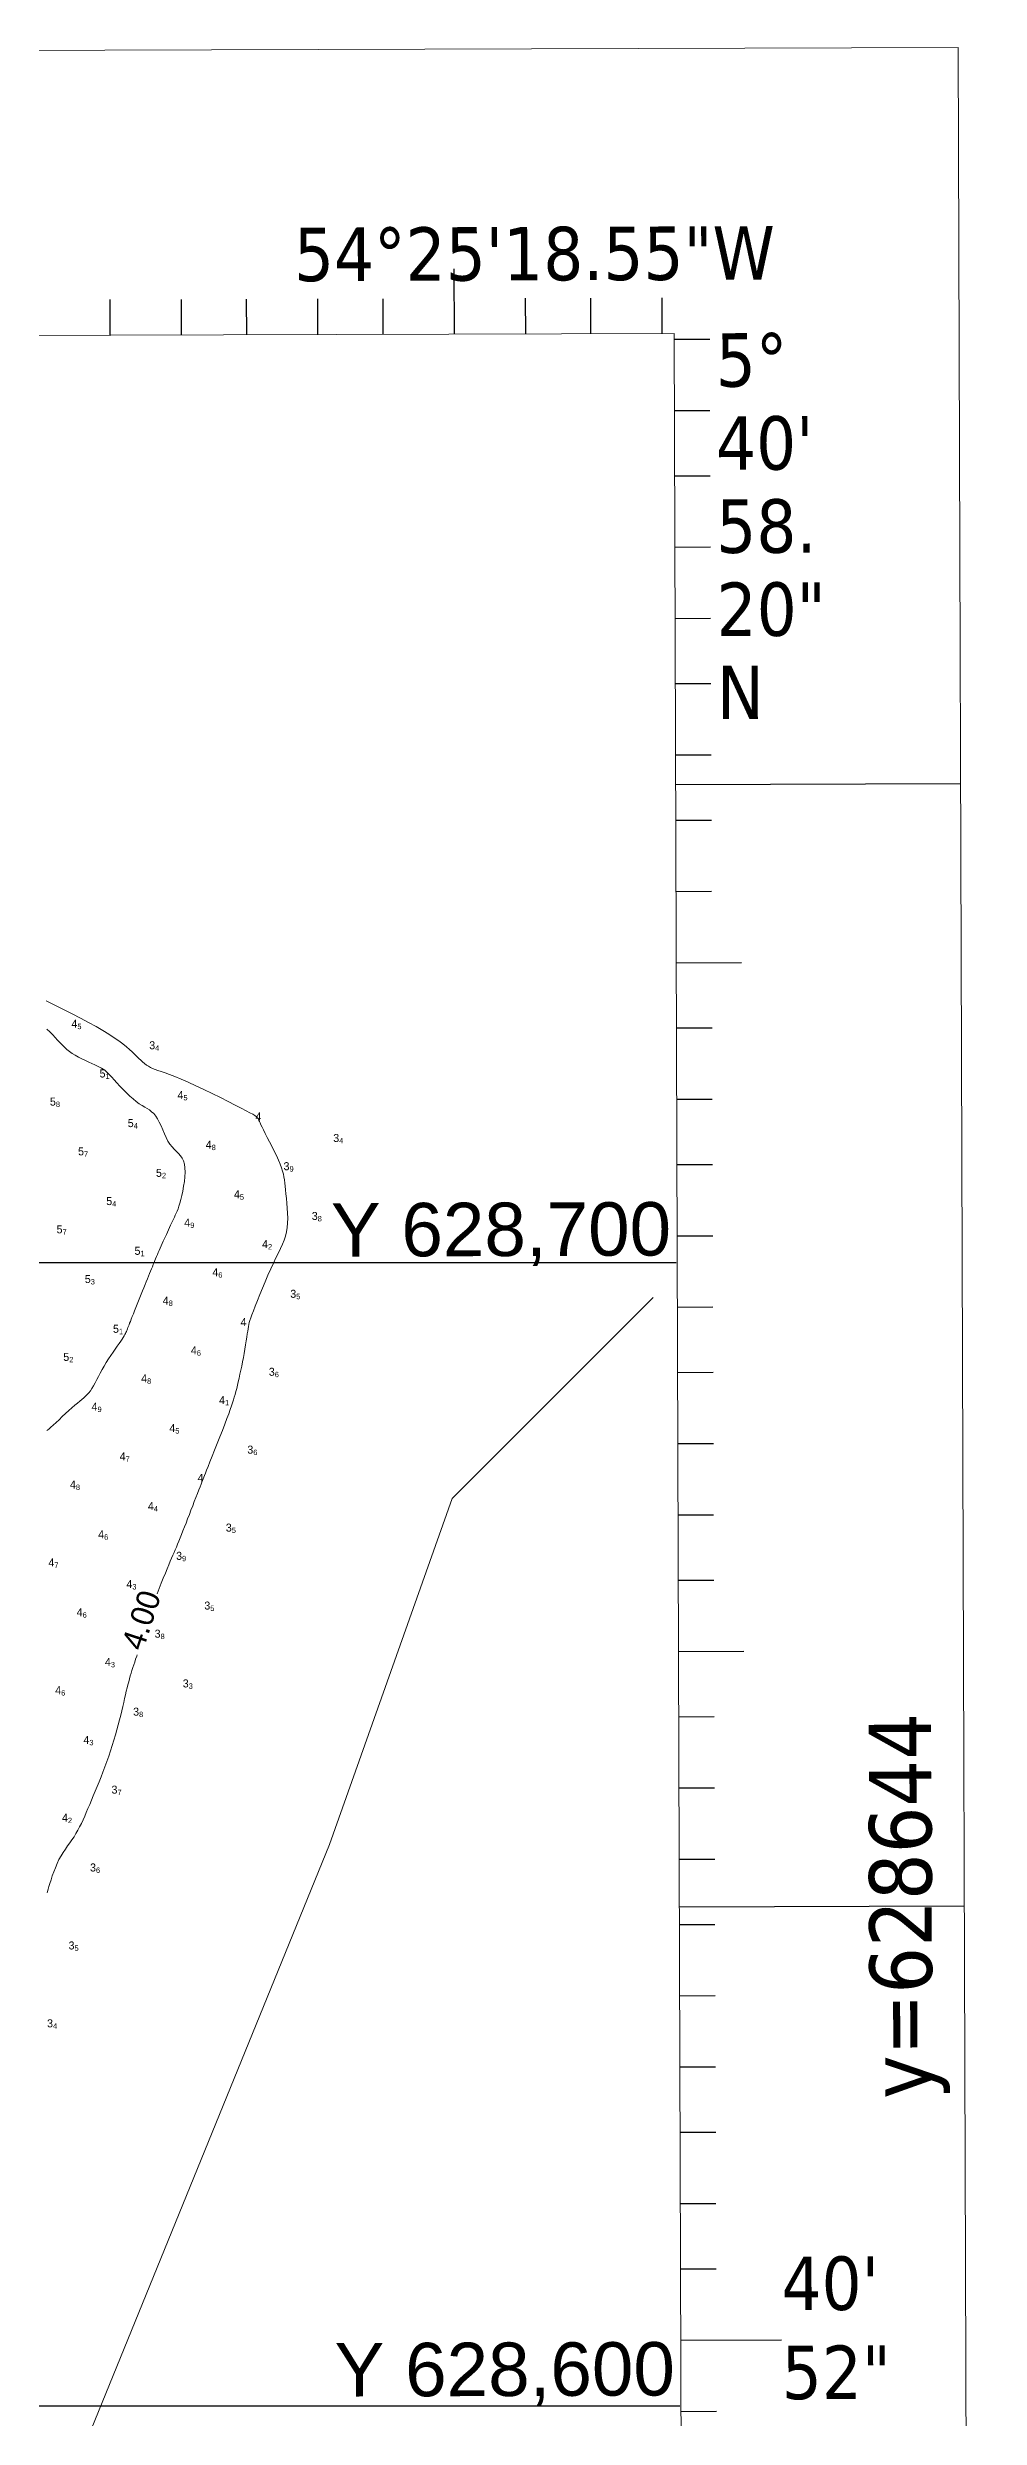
# Model space of a CAD drawing. Header units: millimetres. Extents: x 784883 to 785608, y 628235 to 628806.
# Drawn here: x 785526.5 to 785608, y 628599 to 628806.3 of the extents above; entities that cross this region are included whole.
import ezdxf
from ezdxf.enums import TextEntityAlignment as Align

# ---------------------------------------------------------------- set-up
doc = ezdxf.new("R2010")
doc.units = ezdxf.units.MM
for name, color, linetype in [('4_00', 5, 'Continuous'), ('5_00', 252, 'Continuous'), ('Borders', 7, 'Continuous'), ('Lat_Lon_Grid', 7, 'Continuous'), ('Projection_Grid', 7, 'Continuous'), ('Topo_Ricanau_2023_dg2', 7, 'Continuous')]:
    doc.layers.add(name, color=color, linetype=linetype)
doc.layers.add('Soundings', color=7, linetype='Continuous', true_color=0x000000)

msp = doc.modelspace()

# ---------------------------------------------------------------- linework, layer by layer
at = {"layer": '4_00', "color": 5, "linetype": 'Continuous', "lineweight": 0, "true_color": 0x1b0fee, "flags": 128}
for points in [[(785526.37, 628722.89), (785527.12, 628722.52), (785527.88, 628722.15), (785528.64, 628721.76), (785529.37, 628721.38), (785530.08, 628721.01), (785530.74, 628720.65), (785531.33, 628720.3), (785531.86, 628719.97), (785532.33, 628719.67), (785532.73, 628719.39), (785533.08, 628719.12), (785533.39, 628718.88), (785533.66, 628718.65), (785533.9, 628718.43), (785534.11, 628718.23), (785534.3, 628718.04), (785534.48, 628717.86), (785534.65, 628717.7), (785534.81, 628717.55), (785534.97, 628717.41), (785535.14, 628717.28), (785535.31, 628717.17), (785535.49, 628717.07), (785535.68, 628716.98), (785535.9, 628716.9), (785536.15, 628716.81), (785536.44, 628716.71), (785536.77, 628716.6), (785537.17, 628716.45), (785537.63, 628716.27), (785538.17, 628716.05), (785538.79, 628715.78), (785539.46, 628715.47), (785540.18, 628715.13), (785540.9, 628714.78), (785541.61, 628714.43), (785542.29, 628714.09), (785542.9, 628713.78), (785543.43, 628713.51), (785543.86, 628713.28), (785544.19, 628713.11), (785544.44, 628712.97), (785544.62, 628712.86), (785544.74, 628712.78), (785544.82, 628712.72), (785544.87, 628712.66), (785544.91, 628712.62), (785544.93, 628712.57), (785544.96, 628712.51), (785544.99, 628712.44), (785545.03, 628712.34), (785545.09, 628712.21), (785545.16, 628712.05), (785545.26, 628711.85), (785545.39, 628711.6), (785545.54, 628711.29), (785545.72, 628710.95), (785545.92, 628710.57), (785546.13, 628710.17), (785546.33, 628709.76), (785546.53, 628709.36), (785546.7, 628708.97), (785546.85, 628708.62), (785546.97, 628708.3), (785547.06, 628708.01), (785547.13, 628707.74), (785547.18, 628707.49), (785547.22, 628707.23), (785547.25, 628706.96), (785547.28, 628706.67), (785547.31, 628706.35), (785547.35, 628706), (785547.39, 628705.6), (785547.44, 628705.19), (785547.47, 628704.76), (785547.5, 628704.32), (785547.51, 628703.89), (785547.5, 628703.46), (785547.47, 628703.06), (785547.4, 628702.68), (785547.31, 628702.31), (785547.19, 628701.96), (785547.05, 628701.6), (785546.88, 628701.23), (785546.69, 628700.84), (785546.48, 628700.42), (785546.26, 628699.95), (785546.03, 628699.44), (785545.78, 628698.89), (785545.54, 628698.32), (785545.3, 628697.75), (785545.07, 628697.2), (785544.85, 628696.67), (785544.66, 628696.2), (785544.5, 628695.78), (785544.37, 628695.44), (785544.27, 628695.17), (785544.2, 628694.94), (785544.14, 628694.75), (785544.1, 628694.58), (785544.07, 628694.41), (785544.04, 628694.22), (785544.01, 628694.01), (785543.97, 628693.76), (785543.92, 628693.47), (785543.87, 628693.15), (785543.82, 628692.8), (785543.76, 628692.44), (785543.69, 628692.06), (785543.63, 628691.69), (785543.56, 628691.31), (785543.48, 628690.94), (785543.41, 628690.58), (785543.33, 628690.23), (785543.26, 628689.9), (785543.18, 628689.57), (785543.11, 628689.27), (785543.04, 628688.98), (785542.97, 628688.72), (785542.9, 628688.47), (785542.83, 628688.23), (785542.76, 628687.99), (785542.68, 628687.74), (785542.59, 628687.46), (785542.48, 628687.14), (785542.35, 628686.78), (785542.19, 628686.35), (785542, 628685.86), (785541.79, 628685.32), (785541.56, 628684.75), (785541.34, 628684.17), (785541.11, 628683.6), (785540.9, 628683.06), (785540.7, 628682.57), (785540.54, 628682.16), (785540.41, 628681.83), (785540.3, 628681.58), (785540.22, 628681.38), (785540.16, 628681.22), (785540.11, 628681.09), (785540.06, 628680.95), (785540, 628680.8), (785539.93, 628680.62), (785539.84, 628680.39), (785539.73, 628680.11), (785539.61, 628679.8), (785539.48, 628679.46), (785539.33, 628679.09), (785539.19, 628678.72), (785539.04, 628678.34), (785538.9, 628677.96), (785538.75, 628677.58), (785538.61, 628677.22), (785538.47, 628676.88), (785538.34, 628676.54), (785538.22, 628676.22), (785538.1, 628675.92), (785537.98, 628675.63), (785537.87, 628675.36), (785537.77, 628675.11), (785537.66, 628674.87), (785537.56, 628674.64), (785537.46, 628674.4), (785537.35, 628674.14), (785537.23, 628673.87), (785537.1, 628673.56), (785536.96, 628673.22), (785536.8, 628672.83), (785536.62, 628672.41), (785536.44, 628671.96), (785536.25, 628671.49), (785536.07, 628671.02)], [(785534.33, 628665.7), (785534.29, 628665.57), (785534.2, 628665.31), (785534.12, 628665.06), (785534.04, 628664.81), (785533.96, 628664.57), (785533.88, 628664.33), (785533.8, 628664.08), (785533.73, 628663.84), (785533.66, 628663.59), (785533.59, 628663.33), (785533.52, 628663.07), (785533.45, 628662.79), (785533.38, 628662.5), (785533.31, 628662.19), (785533.23, 628661.87), (785533.16, 628661.53), (785533.08, 628661.17), (785532.99, 628660.79), (785532.9, 628660.41), (785532.79, 628660), (785532.68, 628659.58), (785532.56, 628659.14), (785532.43, 628658.69), (785532.3, 628658.23), (785532.15, 628657.76), (785532, 628657.29), (785531.84, 628656.82), (785531.68, 628656.35), (785531.51, 628655.9), (785531.34, 628655.44), (785531.17, 628655.01), (785531, 628654.58), (785530.83, 628654.16), (785530.66, 628653.76), (785530.49, 628653.36), (785530.33, 628652.98), (785530.18, 628652.61), (785530.03, 628652.25), (785529.88, 628651.91), (785529.74, 628651.57), (785529.6, 628651.25), (785529.45, 628650.94), (785529.3, 628650.64), (785529.15, 628650.34), (785528.98, 628650.06), (785528.81, 628649.78), (785528.62, 628649.51), (785528.43, 628649.24), (785528.24, 628648.97), (785528.05, 628648.69), (785527.85, 628648.4), (785527.67, 628648.1), (785527.49, 628647.78), (785527.33, 628647.43), (785527.18, 628647.07), (785527.04, 628646.71), (785526.91, 628646.36), (785526.8, 628646.02), (785526.7, 628645.7), (785526.61, 628645.42), (785526.55, 628645.19), (785526.49, 628645), (785526.45, 628644.86)]]:
    msp.add_lwpolyline(points, dxfattribs=at)
at = {"layer": '5_00', "color": 252, "linetype": 'Continuous', "lineweight": 0, "true_color": 0x8e919d, "flags": 128}
msp.add_lwpolyline([(785526.43, 628720.43), (785526.69, 628720.17), (785526.94, 628719.92), (785527.16, 628719.68), (785527.37, 628719.46), (785527.57, 628719.24), (785527.77, 628719.04), (785527.97, 628718.84), (785528.18, 628718.65), (785528.4, 628718.47), (785528.65, 628718.3), (785528.91, 628718.13), (785529.2, 628717.97), (785529.5, 628717.82), (785529.8, 628717.68), (785530.09, 628717.54), (785530.37, 628717.42), (785530.63, 628717.3), (785530.86, 628717.19), (785531.05, 628717.1), (785531.21, 628717.01), (785531.36, 628716.92), (785531.49, 628716.82), (785531.63, 628716.7), (785531.77, 628716.57), (785531.92, 628716.41), (785532.11, 628716.21), (785532.32, 628715.98), (785532.56, 628715.71), (785532.83, 628715.43), (785533.1, 628715.14), (785533.39, 628714.84), (785533.68, 628714.56), (785533.97, 628714.31), (785534.25, 628714.08), (785534.51, 628713.89), (785534.76, 628713.74), (785534.99, 628713.6), (785535.21, 628713.48), (785535.41, 628713.35), (785535.6, 628713.2), (785535.79, 628713.03), (785535.96, 628712.82), (785536.12, 628712.56), (785536.27, 628712.27), (785536.42, 628711.95), (785536.57, 628711.61), (785536.72, 628711.27), (785536.87, 628710.94), (785537.03, 628710.63), (785537.2, 628710.35), (785537.39, 628710.12), (785537.58, 628709.91), (785537.77, 628709.72), (785537.95, 628709.54), (785538.11, 628709.35), (785538.26, 628709.14), (785538.38, 628708.9), (785538.47, 628708.62), (785538.51, 628708.29), (785538.52, 628707.92), (785538.51, 628707.51), (785538.46, 628707.09), (785538.4, 628706.67), (785538.32, 628706.26), (785538.24, 628705.87), (785538.15, 628705.52), (785538.07, 628705.21), (785537.98, 628704.94), (785537.91, 628704.71), (785537.82, 628704.5), (785537.75, 628704.31), (785537.67, 628704.14), (785537.59, 628703.98), (785537.5, 628703.81), (785537.42, 628703.63), (785537.33, 628703.45), (785537.25, 628703.26), (785537.16, 628703.07), (785537.07, 628702.87), (785536.98, 628702.67), (785536.89, 628702.47), (785536.8, 628702.27), (785536.7, 628702.06), (785536.61, 628701.86), (785536.52, 628701.66), (785536.43, 628701.46), (785536.34, 628701.26), (785536.26, 628701.07), (785536.18, 628700.88), (785536.1, 628700.7), (785536.02, 628700.52), (785535.95, 628700.34), (785535.88, 628700.17), (785535.81, 628700), (785535.73, 628699.82), (785535.66, 628699.64), (785535.58, 628699.45), (785535.5, 628699.25), (785535.42, 628699.04), (785535.33, 628698.81), (785535.23, 628698.57), (785535.13, 628698.33), (785535.03, 628698.07), (785534.92, 628697.8), (785534.81, 628697.53), (785534.69, 628697.24), (785534.57, 628696.95), (785534.45, 628696.65), (785534.34, 628696.36), (785534.22, 628696.07), (785534.11, 628695.79), (785534, 628695.52), (785533.9, 628695.28), (785533.81, 628695.06), (785533.74, 628694.86), (785533.67, 628694.7), (785533.62, 628694.55), (785533.57, 628694.43), (785533.53, 628694.32), (785533.49, 628694.22), (785533.45, 628694.13), (785533.42, 628694.05), (785533.39, 628693.97), (785533.35, 628693.89), (785533.31, 628693.8), (785533.26, 628693.7), (785533.19, 628693.59), (785533.12, 628693.46), (785533.02, 628693.31), (785532.9, 628693.14), (785532.75, 628692.93), (785532.59, 628692.69), (785532.41, 628692.44), (785532.22, 628692.16), (785532.02, 628691.87), (785531.82, 628691.57), (785531.63, 628691.27), (785531.44, 628690.95), (785531.26, 628690.65), (785531.1, 628690.34), (785530.94, 628690.04), (785530.79, 628689.76), (785530.65, 628689.48), (785530.51, 628689.23), (785530.37, 628689), (785530.24, 628688.79), (785530.1, 628688.61), (785529.96, 628688.46), (785529.82, 628688.31), (785529.66, 628688.17), (785529.49, 628688.03), (785529.31, 628687.88), (785529.1, 628687.71), (785528.87, 628687.52), (785528.62, 628687.3), (785528.35, 628687.05), (785528.07, 628686.79), (785527.78, 628686.53), (785527.5, 628686.26), (785527.24, 628686.02), (785526.99, 628685.79), (785526.78, 628685.6), (785526.59, 628685.44), (785526.44, 628685.32)], dxfattribs=at)
at = {"layer": 'Borders', "color": 18, "linetype": 'Continuous', "lineweight": 20, "true_color": 0x000000}
for p, q in [((785606.16, 628806.29), (784883.26, 628803.89)), ((785608.04, 628237.12), (785606.16, 628806.29)), ((785581.31, 628781.28), (784908.27, 628779.05)), ((785583.03, 628261.96), (785581.31, 628781.28))]:
    msp.add_line(p, q, dxfattribs=at)
at = {"layer": 'Lat_Lon_Grid', "color": 18, "linetype": 'Continuous', "true_color": 0x000000}
for p, q in [((785562.1, 628781.22), (785562.08, 628786.93)), ((785531.97, 628781.12), (785531.96, 628784.23)), ((785538.21, 628781.14), (785538.2, 628784.25)), ((785543.92, 628781.16), (785543.91, 628784.27)), ((785550.15, 628781.18), (785550.14, 628784.29)), ((785555.86, 628781.2), (785555.85, 628784.31)), ((785568.33, 628781.24), (785568.32, 628784.35)), ((785574.04, 628781.26), (785574.03, 628784.37)), ((785580.27, 628781.28), (785580.26, 628784.39)), ((785581.31, 628780.76), (785584.43, 628780.77)), ((785581.33, 628774.53), (785584.45, 628774.54)), ((785581.35, 628768.82), (785584.47, 628768.83)), ((785581.37, 628762.59), (785584.49, 628762.6)), ((785581.39, 628756.35), (785584.51, 628756.36)), ((785581.41, 628750.64), (785584.53, 628750.65)), ((785581.43, 628744.41), (785584.55, 628744.42)), ((785581.44, 628741.81), (785606.37, 628741.9)), ((785581.45, 628738.7), (785584.57, 628738.71)), ((785581.47, 628732.46), (785584.59, 628732.48)), ((785581.49, 628726.23), (785587.21, 628726.25)), ((785581.51, 628720.52), (785584.63, 628720.53)), ((785581.53, 628714.29), (785584.65, 628714.3)), ((785581.55, 628708.58), (785584.67, 628708.59)), ((785581.57, 628702.34), (785584.69, 628702.35)), ((785581.59, 628696.11), (785584.71, 628696.12)), ((785581.61, 628690.4), (785584.73, 628690.41)), ((785581.63, 628684.17), (785584.75, 628684.18)), ((785581.65, 628677.94), (785584.77, 628677.95)), ((785581.67, 628672.22), (785584.79, 628672.23)), ((785581.69, 628665.99), (785587.41, 628666.01)), ((785581.71, 628660.28), (785584.83, 628660.29)), ((785581.73, 628654.05), (785584.85, 628654.06)), ((785581.75, 628647.82), (785584.87, 628647.83)), ((785581.77, 628643.66), (785606.69, 628643.74)), ((785581.77, 628642.1), (785584.89, 628642.11)), ((785581.79, 628635.87), (785584.91, 628635.88)), ((785581.81, 628629.64), (785584.93, 628629.65)), ((785581.83, 628623.93), (785584.95, 628623.94)), ((785581.85, 628617.69), (785584.97, 628617.71)), ((785581.87, 628611.98), (785584.99, 628611.99)), ((785581.89, 628605.75), (785590.72, 628605.78)), ((785581.91, 628599.52), (785585.03, 628599.53))]:
    msp.add_line(p, q, dxfattribs=at)
at = {"layer": 'Projection_Grid', "color": 18, "linetype": 'Continuous', "true_color": 0x000000}
for p, q in [((784908.63, 628700), (785581.48, 628700)), ((784908.96, 628600), (785581.81, 628600))]:
    msp.add_line(p, q, dxfattribs=at)
at = {"layer": 'Topo_Ricanau_2023_dg2', "color": 18, "linetype": 'Continuous', "lineweight": 20, "true_color": 0x000000}
for p, q in [((785579.47, 628696.95), (785561.89, 628679.37)), ((785561.89, 628679.37), (785551.15, 628649.1)), ((785551.15, 628649.1), (785529.67, 628596.37))]:
    msp.add_line(p, q, dxfattribs=at)

# ---------------------------------------------------------------- texts
at = {"layer": '4_00', "color": 5, "true_color": 0x1b0fee}
msp.add_text('4.00', height=2, rotation=71.872, dxfattribs=at).set_placement((785534.83, 628665.95))
at = {"layer": 'Lat_Lon_Grid', "color": 18, "true_color": 0x000000}
for s, insert, char_height, width, attachment_point, rotation in [('{\\fTahoma|b0|i0|c1|p0;54°25\'18.55"W}', (785548.04, 628790.52), 4.6739, 336.5221, 1, 0.19), ('{\\fTahoma|b0|i0|c1|p0;5°}', (785584.95, 628781.29), 4.6739, 233.6959, 1, 0.19), ("{\\fTahoma|b0|i0|c1|p0;40'}", (785584.97, 628774.02), 4.6739, 243.0437, 1, 0.19), ('{\\fTahoma|b0|i0|c1|p0;58.}', (785584.99, 628766.75), 4.6739, 243.0437, 1, 0.19), ('{\\fTahoma|b0|i0|c1|p0;20"}', (785585.02, 628759.48), 4.6739, 243.0437, 1, 0.19), ('{\\fTahoma|b0|i0|c1|p0;N}', (785585.04, 628752.21), 4.6739, 224.348, 1, 0.19), ('{\\fTahoma|b0|i0|c1|p0;y=628644}', (785598.39, 628643.72), 5.4529, 338.08, 2, 90.19), ("{\\fTahoma|b0|i0|c1|p0;40'}", (785590.7, 628613.05), 4.6739, 243.0437, 1, 0.19), ('{\\fTahoma|b0|i0|c1|p0;52"}', (785590.72, 628605.26), 4.6739, 243.0437, 1, 0.19)]:
    msp.add_mtext(s, dxfattribs=dict(at, insert=insert, char_height=char_height, width=width, attachment_point=attachment_point, rotation=rotation))
at = {"layer": 'Projection_Grid', "color": 18, "true_color": 0x000000, "char_height": 4.6739, "width": 439.3482, "attachment_point": 9, "rotation": 0.19}
for s, insert in [('{\\fMicrosoft Sans Serif|b0|i0|c1|p0;Y\\~628,700}', (785581.06, 628699.75)), ('{\\fMicrosoft Sans Serif|b0|i0|c1|p0;Y\\~628,600}', (785581.39, 628600.04))]:
    msp.add_mtext(s, dxfattribs=dict(at, insert=insert))
at = {"layer": 'Soundings', "color": 214, "true_color": 0x8c1b96}
for p in [(785529.1, 628720.89, 4.5), (785538.38, 628714.66, 4.51), (785540.85, 628710.31, 4.83), (785543.32, 628705.97, 4.53), (785538.97, 628703.5, 4.89), (785541.43, 628699.15, 4.59), (785537.09, 628696.68, 4.82), (785539.55, 628692.33, 4.55), (785535.2, 628689.87, 4.76), (785530.86, 628687.4, 4.94), (785533.32, 628683.05, 4.7), (785528.97, 628680.58, 4.8), (785531.44, 628676.23, 4.61), (785527.09, 628673.77, 4.68), (785529.56, 628669.42, 4.63), (785527.68, 628662.6, 4.55)]:
    msp.add_text('4', height=0.7, dxfattribs=at).set_placement(p, align=Align.MIDDLE_RIGHT)
for s, p in [('5', (785529.1, 628720.89, 4.5)), ('5', (785538.38, 628714.66, 4.51)), ('8', (785540.85, 628710.31, 4.83)), ('5', (785543.32, 628705.97, 4.53)), ('9', (785538.97, 628703.5, 4.89)), ('6', (785541.43, 628699.15, 4.59)), ('8', (785537.09, 628696.68, 4.82)), ('6', (785539.55, 628692.33, 4.55)), ('8', (785535.2, 628689.87, 4.76)), ('9', (785530.86, 628687.4, 4.94)), ('7', (785533.32, 628683.05, 4.7)), ('8', (785528.97, 628680.58, 4.8)), ('6', (785531.44, 628676.23, 4.61)), ('7', (785527.09, 628673.77, 4.68)), ('6', (785529.56, 628669.42, 4.63)), ('6', (785527.68, 628662.6, 4.55))]:
    msp.add_text(s, height=0.472, dxfattribs=at).set_placement(p, align=Align.TOP_LEFT)
at = {"layer": 'Soundings', "color": 92, "true_color": 0x00c000}
for s, p in [('3', (785535.91, 628719.01, 3.37)), ('4', (785545.2, 628712.78, 3.95)), ('3', (785552.01, 628710.9, 3.4)), ('3', (785547.66, 628708.43, 3.94)), ('3', (785550.13, 628704.08, 3.78)), ('3', (785548.25, 628697.27, 3.45)), ('3', (785546.37, 628690.45, 3.62)), ('3', (785544.49, 628683.64, 3.6)), ('3', (785542.61, 628676.82, 3.51)), ('3', (785538.26, 628674.35, 3.91)), ('3', (785540.73, 628670, 3.45)), ('3', (785536.38, 628667.54, 3.82)), ('3', (785538.84, 628663.19, 3.3)), ('3', (785534.5, 628660.72, 3.78)), ('3', (785532.61, 628653.9, 3.74)), ('3', (785530.73, 628647.09, 3.63)), ('3', (785528.85, 628640.27, 3.54)), ('3', (785526.97, 628633.46, 3.44))]:
    msp.add_text(s, height=0.7, dxfattribs=at).set_placement(p, align=Align.MIDDLE_RIGHT)
for s, p in [('4', (785535.91, 628719.01, 3.37)), ('4', (785552.01, 628710.9, 3.4)), ('9', (785547.66, 628708.43, 3.94)), ('8', (785550.13, 628704.08, 3.78)), ('5', (785548.25, 628697.27, 3.45)), ('6', (785546.37, 628690.45, 3.62)), ('6', (785544.49, 628683.64, 3.6)), ('5', (785542.61, 628676.82, 3.51)), ('9', (785538.26, 628674.35, 3.91)), ('5', (785540.73, 628670, 3.45)), ('8', (785536.38, 628667.54, 3.82)), ('3', (785538.84, 628663.19, 3.3)), ('8', (785534.5, 628660.72, 3.78)), ('7', (785532.61, 628653.9, 3.74)), ('6', (785530.73, 628647.09, 3.63)), ('5', (785528.85, 628640.27, 3.54)), ('4', (785526.97, 628633.46, 3.44))]:
    msp.add_text(s, height=0.472, dxfattribs=at).set_placement(p, align=Align.TOP_LEFT)
at = {"layer": 'Soundings', "color": 252, "true_color": 0x8e919d}
for p in [(785531.56, 628716.54, 5.07), (785534.03, 628712.2, 5.43), (785536.5, 628707.85, 5.21), (785532.15, 628705.38, 5.41), (785534.62, 628701.03, 5.11), (785530.27, 628698.56, 5.34), (785532.74, 628694.21, 5.05), (785528.39, 628691.75, 5.18)]:
    msp.add_text('5', height=0.7, dxfattribs=at).set_placement(p, align=Align.MIDDLE_RIGHT)
for s, p in [('1', (785531.56, 628716.54, 5.07)), ('4', (785534.03, 628712.2, 5.43)), ('2', (785536.5, 628707.85, 5.21)), ('4', (785532.15, 628705.38, 5.41)), ('1', (785534.62, 628701.03, 5.11)), ('3', (785530.27, 628698.56, 5.34)), ('1', (785532.74, 628694.21, 5.05)), ('2', (785528.39, 628691.75, 5.18))]:
    msp.add_text(s, height=0.472, dxfattribs=at).set_placement(p, align=Align.TOP_LEFT)
at = {"layer": 'Soundings', "color": 18, "true_color": 0x000000}
for p in [(785527.22, 628714.08, 5.78), (785529.68, 628709.73, 5.68), (785527.8, 628702.91, 5.67)]:
    msp.add_text('5', height=0.7, dxfattribs=at).set_placement(p, align=Align.MIDDLE_RIGHT)
for s, p in [('8', (785527.22, 628714.08, 5.78)), ('7', (785529.68, 628709.73, 5.68)), ('7', (785527.8, 628702.91, 5.67))]:
    msp.add_text(s, height=0.472, dxfattribs=at).set_placement(p, align=Align.TOP_LEFT)
at = {"layer": 'Soundings', "color": 5, "true_color": 0x1b0fee}
for p in [(785545.78, 628701.62, 4.19), (785543.9, 628694.8, 4.03), (785542.02, 628687.98, 4.1), (785537.67, 628685.52, 4.49), (785540.14, 628681.17, 4), (785535.79, 628678.7, 4.4), (785533.91, 628671.88, 4.26), (785532.03, 628665.07, 4.27), (785530.15, 628658.25, 4.34), (785528.27, 628651.44, 4.19)]:
    msp.add_text('4', height=0.7, dxfattribs=at).set_placement(p, align=Align.MIDDLE_RIGHT)
for s, p in [('2', (785545.78, 628701.62, 4.19)), ('1', (785542.02, 628687.98, 4.1)), ('5', (785537.67, 628685.52, 4.49)), ('4', (785535.79, 628678.7, 4.4)), ('3', (785533.91, 628671.88, 4.26)), ('3', (785532.03, 628665.07, 4.27)), ('3', (785530.15, 628658.25, 4.34)), ('2', (785528.27, 628651.44, 4.19))]:
    msp.add_text(s, height=0.472, dxfattribs=at).set_placement(p, align=Align.TOP_LEFT)

doc.saveas('drawing.dxf')
